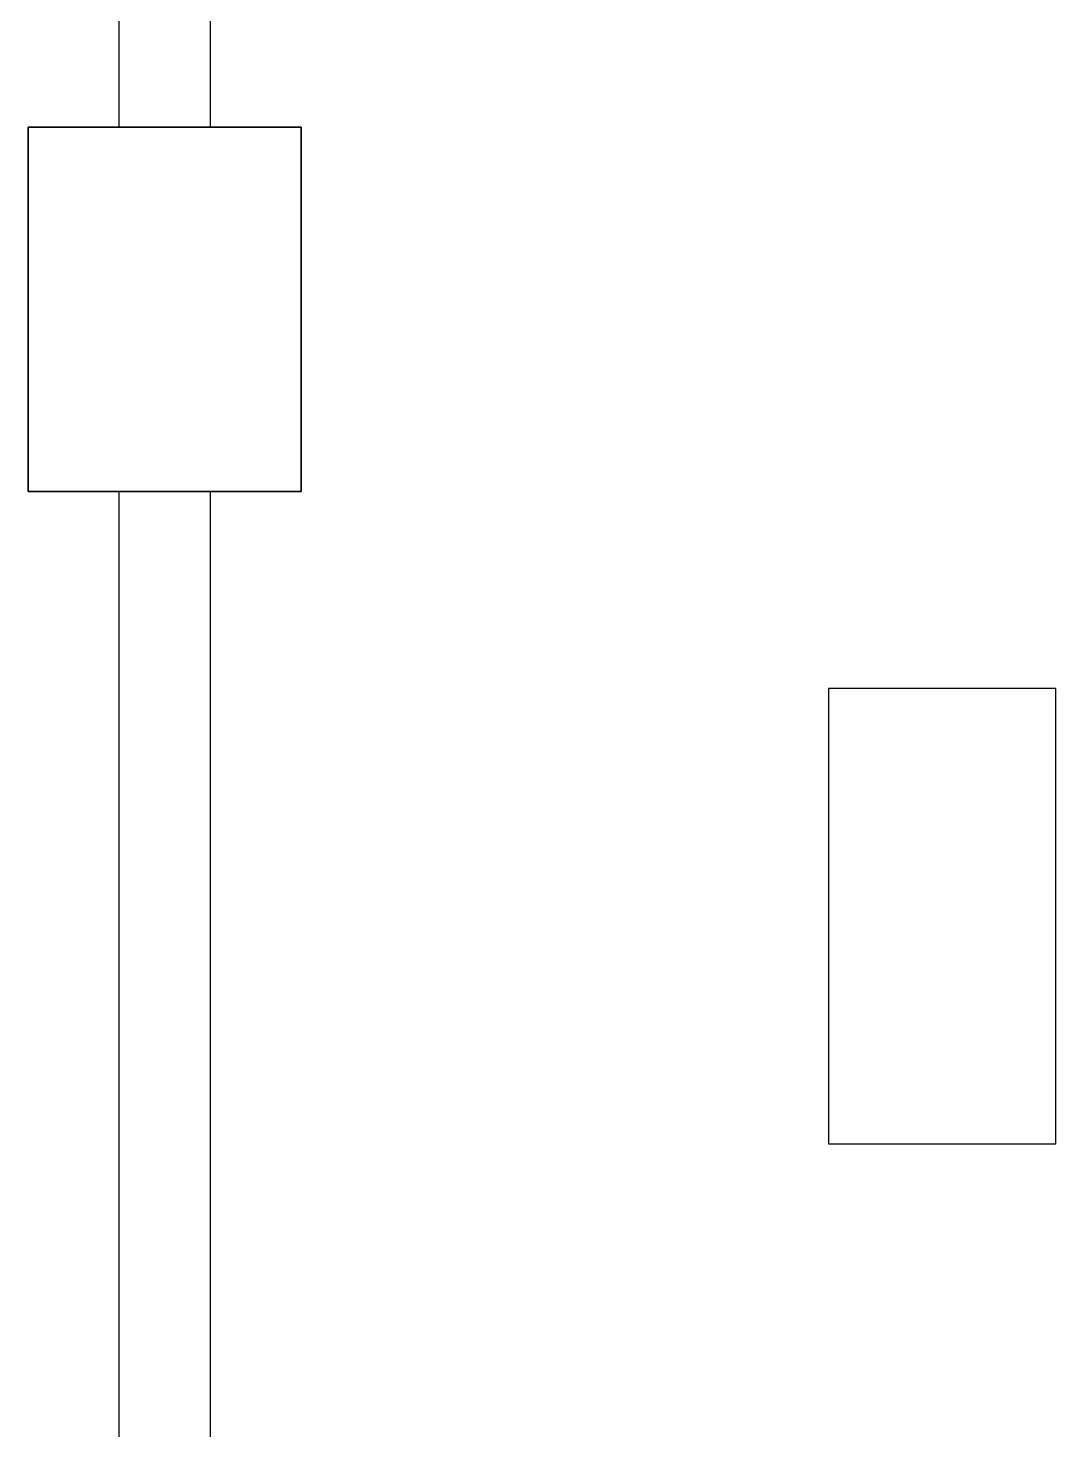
# Model space of a CAD drawing. Extents: x -19 to 297, y 0 to 420.
# Drawn here: x 224.67 to 230.31, y 340.61 to 348.31 of the extents above; entities that cross this region are included whole.
import ezdxf

# ---------------------------------------------------------------- set-up
doc = ezdxf.new("R2010")
doc.units = 0
doc.header["$MEASUREMENT"] = 0
doc.linetypes.add('K5LT_BASIC', pattern=[0])
doc.layers.add('Системный слой', color=7, linetype='Continuous')

# ---------------------------------------------------------------- blocks, each defined once
blk = doc.blocks.new('*U')
at = {"layer": 'Системный слой', "color": 5, "linetype": 'K5LT_BASIC'}
for p, q in [((226.1667, 347.7688), (224.6667, 347.7688)), ((224.6667, 347.7688), (224.6667, 345.7688)), ((226.1667, 345.7688), (226.1667, 347.7688)), ((224.6667, 345.7688), (226.1667, 345.7688)), ((230.313, 344.6859), (229.063, 344.6859)), ((229.063, 344.6859), (229.063, 342.1859)), ((230.313, 342.1859), (230.313, 344.6859)), ((229.063, 342.1859), (230.313, 342.1859))]:
    blk.add_line(p, q, dxfattribs=at)

msp = doc.modelspace()

# ---------------------------------------------------------------- linework, layer by layer
at = {"layer": 'Системный слой', "color": 5, "linetype": 'K5LT_BASIC'}
for p, q in [((225.1667, 347.7688), (225.1667, 353.2688)), ((225.6667, 353.2688), (225.6667, 347.7688)), ((224.6667, 347.7688), (226.1667, 347.7688)), ((224.6667, 347.7688), (224.6667, 345.7688)), ((224.6667, 345.7688), (224.6667, 347.7688)), ((224.6667, 347.7688), (226.1667, 347.7688)), ((224.6667, 347.7688), (226.1667, 347.7688)), ((224.6667, 347.7688), (224.6667, 345.7688)), ((224.6667, 345.7688), (224.6667, 347.7688)), ((224.6667, 347.7688), (226.1667, 347.7688)), ((226.1667, 347.7688), (225.1667, 347.7688)), ((226.1667, 347.7688), (225.1667, 347.7688)), ((226.1662, 347.269), (226.1667, 347.7688)), ((226.1667, 347.7688), (226.1667, 345.7688)), ((226.1667, 345.7688), (226.1667, 347.7688)), ((226.1667, 345.7688), (226.1667, 347.7688)), ((226.1667, 347.7688), (226.1667, 345.7688)), ((226.1667, 345.7688), (226.1667, 347.7688)), ((226.1667, 347.0188), (226.1667, 346.2688)), ((226.1667, 347.0188), (226.1667, 346.2688)), ((226.1667, 345.7688), (224.6667, 345.7688)), ((224.6667, 345.7688), (226.1667, 345.7688)), ((226.1667, 345.7688), (224.6667, 345.7688)), ((224.6667, 345.7688), (226.1667, 345.7688)), ((225.1667, 340.2688), (225.1667, 345.7688)), ((225.6667, 345.7688), (225.6667, 340.2688))]:
    msp.add_line(p, q, dxfattribs=at)

# ---------------------------------------------------------------- block references
at = {"layer": 'Системный слой'}
msp.add_blockref('*U', (0, 0), dxfattribs=at)
msp.add_blockref('*U', (0, 0), dxfattribs=at)
msp.add_blockref('*U', (0, 0), dxfattribs=at)
msp.add_blockref('*U', (0, 0), dxfattribs=at)
msp.add_blockref('*U', (0, 0), dxfattribs=at)
msp.add_blockref('*U', (0, 0), dxfattribs=at)
msp.add_blockref('*U', (0, 0), dxfattribs=at)
msp.add_blockref('*U', (0, 0), dxfattribs=at)
msp.add_blockref('*U', (0, 0), dxfattribs=at)
msp.add_blockref('*U', (0, 0), dxfattribs=at)
msp.add_blockref('*U', (0, 0), dxfattribs=at)
msp.add_blockref('*U', (0, 0), dxfattribs=at)
msp.add_blockref('*U', (0, 0), dxfattribs=at)
msp.add_blockref('*U', (0, 0), dxfattribs=at)
msp.add_blockref('*U', (0, 0), dxfattribs=at)
msp.add_blockref('*U', (0, 0), dxfattribs=at)
msp.add_blockref('*U', (0, 0), dxfattribs=at)
msp.add_blockref('*U', (0, 0), dxfattribs=at)
msp.add_blockref('*U', (0, 0), dxfattribs=at)
msp.add_blockref('*U', (0, 0), dxfattribs=at)
msp.add_blockref('*U', (0, 0), dxfattribs=at)
msp.add_blockref('*U', (0, 0), dxfattribs=at)
msp.add_blockref('*U', (0, 0), dxfattribs=at)
msp.add_blockref('*U', (0, 0), dxfattribs=at)
msp.add_blockref('*U', (0, 0), dxfattribs=at)
msp.add_blockref('*U', (0, 0), dxfattribs=at)
msp.add_blockref('*U', (0, 0), dxfattribs=at)
msp.add_blockref('*U', (0, 0), dxfattribs=at)
msp.add_blockref('*U', (0, 0), dxfattribs=at)
msp.add_blockref('*U', (0, 0), dxfattribs=at)
msp.add_blockref('*U', (0, 0), dxfattribs=at)
msp.add_blockref('*U', (0, 0), dxfattribs=at)
msp.add_blockref('*U', (0, 0), dxfattribs=at)
msp.add_blockref('*U', (0, 0), dxfattribs=at)
msp.add_blockref('*U', (0, 0), dxfattribs=at)
msp.add_blockref('*U', (0, 0), dxfattribs=at)
msp.add_blockref('*U', (0, 0), dxfattribs=at)
msp.add_blockref('*U', (0, 0), dxfattribs=at)
msp.add_blockref('*U', (0, 0), dxfattribs=at)
msp.add_blockref('*U', (0, 0), dxfattribs=at)
msp.add_blockref('*U', (0, 0), dxfattribs=at)
msp.add_blockref('*U', (0, 0), dxfattribs=at)
msp.add_blockref('*U', (0, 0), dxfattribs=at)
msp.add_blockref('*U', (0, 0), dxfattribs=at)
msp.add_blockref('*U', (0, 0), dxfattribs=at)
msp.add_blockref('*U', (0, 0), dxfattribs=at)
msp.add_blockref('*U', (0, 0), dxfattribs=at)
msp.add_blockref('*U', (0, 0), dxfattribs=at)
msp.add_blockref('*U', (0, 0), dxfattribs=at)
msp.add_blockref('*U', (0, 0), dxfattribs=at)
msp.add_blockref('*U', (0, 0), dxfattribs=at)
msp.add_blockref('*U', (0, 0), dxfattribs=at)
msp.add_blockref('*U', (0, 0), dxfattribs=at)
msp.add_blockref('*U', (0, 0), dxfattribs=at)
msp.add_blockref('*U', (0, 0), dxfattribs=at)
msp.add_blockref('*U', (0, 0), dxfattribs=at)
msp.add_blockref('*U', (0, 0), dxfattribs=at)
msp.add_blockref('*U', (0, 0), dxfattribs=at)
msp.add_blockref('*U', (0, 0), dxfattribs=at)
msp.add_blockref('*U', (0, 0), dxfattribs=at)
msp.add_blockref('*U', (0, 0), dxfattribs=at)
msp.add_blockref('*U', (0, 0), dxfattribs=at)
msp.add_blockref('*U', (0, 0), dxfattribs=at)
msp.add_blockref('*U', (0, 0), dxfattribs=at)
msp.add_blockref('*U', (0, 0), dxfattribs=at)
msp.add_blockref('*U', (0, 0), dxfattribs=at)
msp.add_blockref('*U', (0, 0), dxfattribs=at)
msp.add_blockref('*U', (0, 0), dxfattribs=at)
msp.add_blockref('*U', (0, 0), dxfattribs=at)
msp.add_blockref('*U', (0, 0), dxfattribs=at)
msp.add_blockref('*U', (0, 0), dxfattribs=at)
msp.add_blockref('*U', (0, 0), dxfattribs=at)
msp.add_blockref('*U', (0, 0), dxfattribs=at)
msp.add_blockref('*U', (0, 0), dxfattribs=at)
msp.add_blockref('*U', (0, 0), dxfattribs=at)
msp.add_blockref('*U', (0, 0), dxfattribs=at)
msp.add_blockref('*U', (0, 0), dxfattribs=at)
msp.add_blockref('*U', (0, 0), dxfattribs=at)
msp.add_blockref('*U', (0, 0), dxfattribs=at)
msp.add_blockref('*U', (0, 0), dxfattribs=at)
msp.add_blockref('*U', (0, 0), dxfattribs=at)
msp.add_blockref('*U', (0, 0), dxfattribs=at)
msp.add_blockref('*U', (0, 0), dxfattribs=at)
msp.add_blockref('*U', (0, 0), dxfattribs=at)
msp.add_blockref('*U', (0, 0), dxfattribs=at)
msp.add_blockref('*U', (0, 0), dxfattribs=at)
msp.add_blockref('*U', (0, 0), dxfattribs=at)
msp.add_blockref('*U', (0, 0), dxfattribs=at)
msp.add_blockref('*U', (0, 0), dxfattribs=at)
msp.add_blockref('*U', (0, 0), dxfattribs=at)
msp.add_blockref('*U', (0, 0), dxfattribs=at)
msp.add_blockref('*U', (0, 0), dxfattribs=at)
msp.add_blockref('*U', (0, 0), dxfattribs=at)
msp.add_blockref('*U', (0, 0), dxfattribs=at)
msp.add_blockref('*U', (0, 0), dxfattribs=at)
msp.add_blockref('*U', (0, 0), dxfattribs=at)
msp.add_blockref('*U', (0, 0), dxfattribs=at)
msp.add_blockref('*U', (0, 0), dxfattribs=at)
msp.add_blockref('*U', (0, 0), dxfattribs=at)
msp.add_blockref('*U', (0, 0), dxfattribs=at)
msp.add_blockref('*U', (0, 0), dxfattribs=at)
msp.add_blockref('*U', (0, 0), dxfattribs=at)
msp.add_blockref('*U', (0, 0), dxfattribs=at)
msp.add_blockref('*U', (0, 0), dxfattribs=at)
msp.add_blockref('*U', (0, 0), dxfattribs=at)
msp.add_blockref('*U', (0, 0), dxfattribs=at)
msp.add_blockref('*U', (0, 0), dxfattribs=at)
msp.add_blockref('*U', (0, 0), dxfattribs=at)
msp.add_blockref('*U', (0, 0), dxfattribs=at)
msp.add_blockref('*U', (0, 0), dxfattribs=at)
msp.add_blockref('*U', (0, 0), dxfattribs=at)
msp.add_blockref('*U', (0, 0), dxfattribs=at)
msp.add_blockref('*U', (0, 0), dxfattribs=at)
msp.add_blockref('*U', (0, 0), dxfattribs=at)
msp.add_blockref('*U', (0, 0), dxfattribs=at)
msp.add_blockref('*U', (0, 0), dxfattribs=at)
msp.add_blockref('*U', (0, 0), dxfattribs=at)
msp.add_blockref('*U', (0, 0), dxfattribs=at)
msp.add_blockref('*U', (0, 0), dxfattribs=at)
msp.add_blockref('*U', (0, 0), dxfattribs=at)
msp.add_blockref('*U', (0, 0), dxfattribs=at)
msp.add_blockref('*U', (0, 0), dxfattribs=at)
msp.add_blockref('*U', (0, 0), dxfattribs=at)
msp.add_blockref('*U', (0, 0), dxfattribs=at)
msp.add_blockref('*U', (0, 0), dxfattribs=at)
msp.add_blockref('*U', (0, 0), dxfattribs=at)
msp.add_blockref('*U', (0, 0), dxfattribs=at)
msp.add_blockref('*U', (0, 0), dxfattribs=at)
msp.add_blockref('*U', (0, 0), dxfattribs=at)
msp.add_blockref('*U', (0, 0), dxfattribs=at)
msp.add_blockref('*U', (0, 0), dxfattribs=at)
msp.add_blockref('*U', (0, 0), dxfattribs=at)
msp.add_blockref('*U', (0, 0), dxfattribs=at)
msp.add_blockref('*U', (0, 0), dxfattribs=at)
msp.add_blockref('*U', (0, 0), dxfattribs=at)
msp.add_blockref('*U', (0, 0), dxfattribs=at)
msp.add_blockref('*U', (0, 0), dxfattribs=at)
msp.add_blockref('*U', (0, 0), dxfattribs=at)
msp.add_blockref('*U', (0, 0), dxfattribs=at)
msp.add_blockref('*U', (0, 0), dxfattribs=at)
msp.add_blockref('*U', (0, 0), dxfattribs=at)
msp.add_blockref('*U', (0, 0), dxfattribs=at)
msp.add_blockref('*U', (0, 0), dxfattribs=at)
msp.add_blockref('*U', (0, 0), dxfattribs=at)
msp.add_blockref('*U', (0, 0), dxfattribs=at)
msp.add_blockref('*U', (0, 0), dxfattribs=at)
msp.add_blockref('*U', (0, 0), dxfattribs=at)
msp.add_blockref('*U', (0, 0), dxfattribs=at)
msp.add_blockref('*U', (0, 0), dxfattribs=at)
msp.add_blockref('*U', (0, 0), dxfattribs=at)
msp.add_blockref('*U', (0, 0), dxfattribs=at)
msp.add_blockref('*U', (0, 0), dxfattribs=at)
msp.add_blockref('*U', (0, 0), dxfattribs=at)
msp.add_blockref('*U', (0, 0), dxfattribs=at)
msp.add_blockref('*U', (0, 0), dxfattribs=at)
msp.add_blockref('*U', (0, 0), dxfattribs=at)
msp.add_blockref('*U', (0, 0), dxfattribs=at)
msp.add_blockref('*U', (0, 0), dxfattribs=at)
msp.add_blockref('*U', (0, 0), dxfattribs=at)
msp.add_blockref('*U', (0, 0), dxfattribs=at)
msp.add_blockref('*U', (0, 0), dxfattribs=at)
msp.add_blockref('*U', (0, 0), dxfattribs=at)
msp.add_blockref('*U', (0, 0), dxfattribs=at)
msp.add_blockref('*U', (0, 0), dxfattribs=at)
msp.add_blockref('*U', (0, 0), dxfattribs=at)
msp.add_blockref('*U', (0, 0), dxfattribs=at)
msp.add_blockref('*U', (0, 0), dxfattribs=at)
msp.add_blockref('*U', (0, 0), dxfattribs=at)
msp.add_blockref('*U', (0, 0), dxfattribs=at)
msp.add_blockref('*U', (0, 0), dxfattribs=at)
msp.add_blockref('*U', (0, 0), dxfattribs=at)
msp.add_blockref('*U', (0, 0), dxfattribs=at)
msp.add_blockref('*U', (0, 0), dxfattribs=at)
msp.add_blockref('*U', (0, 0), dxfattribs=at)
msp.add_blockref('*U', (0, 0), dxfattribs=at)
msp.add_blockref('*U', (0, 0), dxfattribs=at)
msp.add_blockref('*U', (0, 0), dxfattribs=at)
msp.add_blockref('*U', (0, 0), dxfattribs=at)
msp.add_blockref('*U', (0, 0), dxfattribs=at)
msp.add_blockref('*U', (0, 0), dxfattribs=at)
msp.add_blockref('*U', (0, 0), dxfattribs=at)
msp.add_blockref('*U', (0, 0), dxfattribs=at)
msp.add_blockref('*U', (0, 0), dxfattribs=at)
msp.add_blockref('*U', (0, 0), dxfattribs=at)
msp.add_blockref('*U', (0, 0), dxfattribs=at)
msp.add_blockref('*U', (0, 0), dxfattribs=at)
msp.add_blockref('*U', (0, 0), dxfattribs=at)
msp.add_blockref('*U', (0, 0), dxfattribs=at)
msp.add_blockref('*U', (0, 0), dxfattribs=at)
msp.add_blockref('*U', (0, 0), dxfattribs=at)
msp.add_blockref('*U', (0, 0), dxfattribs=at)
msp.add_blockref('*U', (0, 0), dxfattribs=at)
msp.add_blockref('*U', (0, 0), dxfattribs=at)
msp.add_blockref('*U', (0, 0), dxfattribs=at)
msp.add_blockref('*U', (0, 0), dxfattribs=at)
msp.add_blockref('*U', (0, 0), dxfattribs=at)
msp.add_blockref('*U', (0, 0), dxfattribs=at)
msp.add_blockref('*U', (0, 0), dxfattribs=at)
msp.add_blockref('*U', (0, 0), dxfattribs=at)
msp.add_blockref('*U', (0, 0), dxfattribs=at)
msp.add_blockref('*U', (0, 0), dxfattribs=at)
msp.add_blockref('*U', (0, 0), dxfattribs=at)
msp.add_blockref('*U', (0, 0), dxfattribs=at)
msp.add_blockref('*U', (0, 0), dxfattribs=at)
msp.add_blockref('*U', (0, 0), dxfattribs=at)
msp.add_blockref('*U', (0, 0), dxfattribs=at)
msp.add_blockref('*U', (0, 0), dxfattribs=at)
msp.add_blockref('*U', (0, 0), dxfattribs=at)
msp.add_blockref('*U', (0, 0), dxfattribs=at)
msp.add_blockref('*U', (0, 0), dxfattribs=at)
msp.add_blockref('*U', (0, 0), dxfattribs=at)
msp.add_blockref('*U', (0, 0), dxfattribs=at)
msp.add_blockref('*U', (0, 0), dxfattribs=at)
msp.add_blockref('*U', (0, 0), dxfattribs=at)
msp.add_blockref('*U', (0, 0), dxfattribs=at)
msp.add_blockref('*U', (0, 0), dxfattribs=at)
msp.add_blockref('*U', (0, 0), dxfattribs=at)
msp.add_blockref('*U', (0, 0), dxfattribs=at)
msp.add_blockref('*U', (0, 0), dxfattribs=at)
msp.add_blockref('*U', (0, 0), dxfattribs=at)
msp.add_blockref('*U', (0, 0), dxfattribs=at)
msp.add_blockref('*U', (0, 0), dxfattribs=at)
msp.add_blockref('*U', (0, 0), dxfattribs=at)
msp.add_blockref('*U', (0, 0), dxfattribs=at)
msp.add_blockref('*U', (0, 0), dxfattribs=at)
msp.add_blockref('*U', (0, 0), dxfattribs=at)
msp.add_blockref('*U', (0, 0), dxfattribs=at)
msp.add_blockref('*U', (0, 0), dxfattribs=at)
msp.add_blockref('*U', (0, 0), dxfattribs=at)
msp.add_blockref('*U', (0, 0), dxfattribs=at)
msp.add_blockref('*U', (0, 0), dxfattribs=at)
msp.add_blockref('*U', (0, 0), dxfattribs=at)
msp.add_blockref('*U', (0, 0), dxfattribs=at)
msp.add_blockref('*U', (0, 0), dxfattribs=at)
msp.add_blockref('*U', (0, 0), dxfattribs=at)
msp.add_blockref('*U', (0, 0), dxfattribs=at)
msp.add_blockref('*U', (0, 0), dxfattribs=at)
msp.add_blockref('*U', (0, 0), dxfattribs=at)
msp.add_blockref('*U', (0, 0), dxfattribs=at)
msp.add_blockref('*U', (0, 0), dxfattribs=at)
msp.add_blockref('*U', (0, 0), dxfattribs=at)
msp.add_blockref('*U', (0, 0), dxfattribs=at)
msp.add_blockref('*U', (0, 0), dxfattribs=at)
msp.add_blockref('*U', (0, 0), dxfattribs=at)
msp.add_blockref('*U', (0, 0), dxfattribs=at)
msp.add_blockref('*U', (0, 0), dxfattribs=at)
msp.add_blockref('*U', (0, 0), dxfattribs=at)
msp.add_blockref('*U', (0, 0), dxfattribs=at)
msp.add_blockref('*U', (0, 0), dxfattribs=at)
msp.add_blockref('*U', (0, 0), dxfattribs=at)
msp.add_blockref('*U', (0, 0), dxfattribs=at)
msp.add_blockref('*U', (0, 0), dxfattribs=at)
msp.add_blockref('*U', (0, 0), dxfattribs=at)
msp.add_blockref('*U', (0, 0), dxfattribs=at)
msp.add_blockref('*U', (0, 0), dxfattribs=at)
msp.add_blockref('*U', (0, 0), dxfattribs=at)
msp.add_blockref('*U', (0, 0), dxfattribs=at)
msp.add_blockref('*U', (0, 0), dxfattribs=at)
msp.add_blockref('*U', (0, 0), dxfattribs=at)
msp.add_blockref('*U', (0, 0), dxfattribs=at)
msp.add_blockref('*U', (0, 0), dxfattribs=at)
msp.add_blockref('*U', (0, 0), dxfattribs=at)
msp.add_blockref('*U', (0, 0), dxfattribs=at)
msp.add_blockref('*U', (0, 0), dxfattribs=at)
msp.add_blockref('*U', (0, 0), dxfattribs=at)
msp.add_blockref('*U', (0, 0), dxfattribs=at)
msp.add_blockref('*U', (0, 0), dxfattribs=at)
msp.add_blockref('*U', (0, 0), dxfattribs=at)
msp.add_blockref('*U', (0, 0), dxfattribs=at)
msp.add_blockref('*U', (0, 0), dxfattribs=at)
msp.add_blockref('*U', (0, 0), dxfattribs=at)
msp.add_blockref('*U', (0, 0), dxfattribs=at)
msp.add_blockref('*U', (0, 0), dxfattribs=at)
msp.add_blockref('*U', (0, 0), dxfattribs=at)
msp.add_blockref('*U', (0, 0), dxfattribs=at)
msp.add_blockref('*U', (0, 0), dxfattribs=at)
msp.add_blockref('*U', (0, 0), dxfattribs=at)
msp.add_blockref('*U', (0, 0), dxfattribs=at)
msp.add_blockref('*U', (0, 0), dxfattribs=at)
msp.add_blockref('*U', (0, 0), dxfattribs=at)
msp.add_blockref('*U', (0, 0), dxfattribs=at)
msp.add_blockref('*U', (0, 0), dxfattribs=at)
msp.add_blockref('*U', (0, 0), dxfattribs=at)
msp.add_blockref('*U', (0, 0), dxfattribs=at)
msp.add_blockref('*U', (0, 0), dxfattribs=at)
msp.add_blockref('*U', (0, 0), dxfattribs=at)
msp.add_blockref('*U', (0, 0), dxfattribs=at)
msp.add_blockref('*U', (0, 0), dxfattribs=at)
msp.add_blockref('*U', (0, 0), dxfattribs=at)
msp.add_blockref('*U', (0, 0), dxfattribs=at)
msp.add_blockref('*U', (0, 0), dxfattribs=at)
msp.add_blockref('*U', (0, 0), dxfattribs=at)
msp.add_blockref('*U', (0, 0), dxfattribs=at)
msp.add_blockref('*U', (0, 0), dxfattribs=at)
msp.add_blockref('*U', (0, 0), dxfattribs=at)
msp.add_blockref('*U', (0, 0), dxfattribs=at)
msp.add_blockref('*U', (0, 0), dxfattribs=at)
msp.add_blockref('*U', (0, 0), dxfattribs=at)
msp.add_blockref('*U', (0, 0), dxfattribs=at)
msp.add_blockref('*U', (0, 0), dxfattribs=at)
msp.add_blockref('*U', (0, 0), dxfattribs=at)
msp.add_blockref('*U', (0, 0), dxfattribs=at)
msp.add_blockref('*U', (0, 0), dxfattribs=at)
msp.add_blockref('*U', (0, 0), dxfattribs=at)
msp.add_blockref('*U', (0, 0), dxfattribs=at)
msp.add_blockref('*U', (0, 0), dxfattribs=at)
msp.add_blockref('*U', (0, 0), dxfattribs=at)
msp.add_blockref('*U', (0, 0), dxfattribs=at)
msp.add_blockref('*U', (0, 0), dxfattribs=at)
msp.add_blockref('*U', (0, 0), dxfattribs=at)
msp.add_blockref('*U', (0, 0), dxfattribs=at)
msp.add_blockref('*U', (0, 0), dxfattribs=at)
msp.add_blockref('*U', (0, 0), dxfattribs=at)
msp.add_blockref('*U', (0, 0), dxfattribs=at)
msp.add_blockref('*U', (0, 0), dxfattribs=at)
msp.add_blockref('*U', (0, 0), dxfattribs=at)
msp.add_blockref('*U', (0, 0), dxfattribs=at)
msp.add_blockref('*U', (0, 0), dxfattribs=at)
msp.add_blockref('*U', (0, 0), dxfattribs=at)
msp.add_blockref('*U', (0, 0), dxfattribs=at)
msp.add_blockref('*U', (0, 0), dxfattribs=at)
msp.add_blockref('*U', (0, 0), dxfattribs=at)
msp.add_blockref('*U', (0, 0), dxfattribs=at)
msp.add_blockref('*U', (0, 0), dxfattribs=at)
msp.add_blockref('*U', (0, 0), dxfattribs=at)
msp.add_blockref('*U', (0, 0), dxfattribs=at)
msp.add_blockref('*U', (0, 0), dxfattribs=at)
msp.add_blockref('*U', (0, 0), dxfattribs=at)
msp.add_blockref('*U', (0, 0), dxfattribs=at)
msp.add_blockref('*U', (0, 0), dxfattribs=at)
msp.add_blockref('*U', (0, 0), dxfattribs=at)
msp.add_blockref('*U', (0, 0), dxfattribs=at)
msp.add_blockref('*U', (0, 0), dxfattribs=at)
msp.add_blockref('*U', (0, 0), dxfattribs=at)
msp.add_blockref('*U', (0, 0), dxfattribs=at)
msp.add_blockref('*U', (0, 0), dxfattribs=at)
msp.add_blockref('*U', (0, 0), dxfattribs=at)
msp.add_blockref('*U', (0, 0), dxfattribs=at)
msp.add_blockref('*U', (0, 0), dxfattribs=at)
msp.add_blockref('*U', (0, 0), dxfattribs=at)
msp.add_blockref('*U', (0, 0), dxfattribs=at)
msp.add_blockref('*U', (0, 0), dxfattribs=at)
msp.add_blockref('*U', (0, 0), dxfattribs=at)
msp.add_blockref('*U', (0, 0), dxfattribs=at)
msp.add_blockref('*U', (0, 0), dxfattribs=at)
msp.add_blockref('*U', (0, 0), dxfattribs=at)
msp.add_blockref('*U', (0, 0), dxfattribs=at)
msp.add_blockref('*U', (0, 0), dxfattribs=at)
msp.add_blockref('*U', (0, 0), dxfattribs=at)
msp.add_blockref('*U', (0, 0), dxfattribs=at)
msp.add_blockref('*U', (0, 0), dxfattribs=at)
msp.add_blockref('*U', (0, 0), dxfattribs=at)
msp.add_blockref('*U', (0, 0), dxfattribs=at)
msp.add_blockref('*U', (0, 0), dxfattribs=at)
msp.add_blockref('*U', (0, 0), dxfattribs=at)
msp.add_blockref('*U', (0, 0), dxfattribs=at)
msp.add_blockref('*U', (0, 0), dxfattribs=at)
msp.add_blockref('*U', (0, 0), dxfattribs=at)
msp.add_blockref('*U', (0, 0), dxfattribs=at)
msp.add_blockref('*U', (0, 0), dxfattribs=at)
msp.add_blockref('*U', (0, 0), dxfattribs=at)
msp.add_blockref('*U', (0, 0), dxfattribs=at)
msp.add_blockref('*U', (0, 0), dxfattribs=at)
msp.add_blockref('*U', (0, 0), dxfattribs=at)
msp.add_blockref('*U', (0, 0), dxfattribs=at)
msp.add_blockref('*U', (0, 0), dxfattribs=at)
msp.add_blockref('*U', (0, 0), dxfattribs=at)
msp.add_blockref('*U', (0, 0), dxfattribs=at)
msp.add_blockref('*U', (0, 0), dxfattribs=at)
msp.add_blockref('*U', (0, 0), dxfattribs=at)
msp.add_blockref('*U', (0, 0), dxfattribs=at)
msp.add_blockref('*U', (0, 0), dxfattribs=at)
msp.add_blockref('*U', (0, 0), dxfattribs=at)
msp.add_blockref('*U', (0, 0), dxfattribs=at)
msp.add_blockref('*U', (0, 0), dxfattribs=at)
msp.add_blockref('*U', (0, 0), dxfattribs=at)
msp.add_blockref('*U', (0, 0), dxfattribs=at)
msp.add_blockref('*U', (0, 0), dxfattribs=at)
msp.add_blockref('*U', (0, 0), dxfattribs=at)
msp.add_blockref('*U', (0, 0), dxfattribs=at)
msp.add_blockref('*U', (0, 0), dxfattribs=at)
msp.add_blockref('*U', (0, 0), dxfattribs=at)
msp.add_blockref('*U', (0, 0), dxfattribs=at)
msp.add_blockref('*U', (0, 0), dxfattribs=at)
msp.add_blockref('*U', (0, 0), dxfattribs=at)
msp.add_blockref('*U', (0, 0), dxfattribs=at)
msp.add_blockref('*U', (0, 0), dxfattribs=at)
msp.add_blockref('*U', (0, 0), dxfattribs=at)
msp.add_blockref('*U', (0, 0), dxfattribs=at)
msp.add_blockref('*U', (0, 0), dxfattribs=at)
msp.add_blockref('*U', (0, 0), dxfattribs=at)
msp.add_blockref('*U', (0, 0), dxfattribs=at)
msp.add_blockref('*U', (0, 0), dxfattribs=at)
msp.add_blockref('*U', (0, 0), dxfattribs=at)
msp.add_blockref('*U', (0, 0), dxfattribs=at)
msp.add_blockref('*U', (0, 0), dxfattribs=at)
msp.add_blockref('*U', (0, 0), dxfattribs=at)
msp.add_blockref('*U', (0, 0), dxfattribs=at)
msp.add_blockref('*U', (0, 0), dxfattribs=at)
msp.add_blockref('*U', (0, 0), dxfattribs=at)
msp.add_blockref('*U', (0, 0), dxfattribs=at)
msp.add_blockref('*U', (0, 0), dxfattribs=at)
msp.add_blockref('*U', (0, 0), dxfattribs=at)
msp.add_blockref('*U', (0, 0), dxfattribs=at)
msp.add_blockref('*U', (0, 0), dxfattribs=at)
msp.add_blockref('*U', (0, 0), dxfattribs=at)
msp.add_blockref('*U', (0, 0), dxfattribs=at)
msp.add_blockref('*U', (0, 0), dxfattribs=at)
msp.add_blockref('*U', (0, 0), dxfattribs=at)
msp.add_blockref('*U', (0, 0), dxfattribs=at)
msp.add_blockref('*U', (0, 0), dxfattribs=at)
msp.add_blockref('*U', (0, 0), dxfattribs=at)
msp.add_blockref('*U', (0, 0), dxfattribs=at)
msp.add_blockref('*U', (0, 0), dxfattribs=at)
msp.add_blockref('*U', (0, 0), dxfattribs=at)
msp.add_blockref('*U', (0, 0), dxfattribs=at)
msp.add_blockref('*U', (0, 0), dxfattribs=at)
msp.add_blockref('*U', (0, 0), dxfattribs=at)
msp.add_blockref('*U', (0, 0), dxfattribs=at)
msp.add_blockref('*U', (0, 0), dxfattribs=at)
msp.add_blockref('*U', (0, 0), dxfattribs=at)
msp.add_blockref('*U', (0, 0), dxfattribs=at)
msp.add_blockref('*U', (0, 0), dxfattribs=at)
msp.add_blockref('*U', (0, 0), dxfattribs=at)
msp.add_blockref('*U', (0, 0), dxfattribs=at)
msp.add_blockref('*U', (0, 0), dxfattribs=at)
msp.add_blockref('*U', (0, 0), dxfattribs=at)
msp.add_blockref('*U', (0, 0), dxfattribs=at)
msp.add_blockref('*U', (0, 0), dxfattribs=at)
msp.add_blockref('*U', (0, 0), dxfattribs=at)
msp.add_blockref('*U', (0, 0), dxfattribs=at)
msp.add_blockref('*U', (0, 0), dxfattribs=at)
msp.add_blockref('*U', (0, 0), dxfattribs=at)
msp.add_blockref('*U', (0, 0), dxfattribs=at)
msp.add_blockref('*U', (0, 0), dxfattribs=at)
msp.add_blockref('*U', (0, 0), dxfattribs=at)
msp.add_blockref('*U', (0, 0), dxfattribs=at)
msp.add_blockref('*U', (0, 0), dxfattribs=at)
msp.add_blockref('*U', (0, 0), dxfattribs=at)
msp.add_blockref('*U', (0, 0), dxfattribs=at)
msp.add_blockref('*U', (0, 0), dxfattribs=at)
msp.add_blockref('*U', (0, 0), dxfattribs=at)
msp.add_blockref('*U', (0, 0), dxfattribs=at)
msp.add_blockref('*U', (0, 0), dxfattribs=at)
msp.add_blockref('*U', (0, 0), dxfattribs=at)
msp.add_blockref('*U', (0, 0), dxfattribs=at)
msp.add_blockref('*U', (0, 0), dxfattribs=at)
msp.add_blockref('*U', (0, 0), dxfattribs=at)
msp.add_blockref('*U', (0, 0), dxfattribs=at)
msp.add_blockref('*U', (0, 0), dxfattribs=at)

doc.saveas('drawing.dxf')
